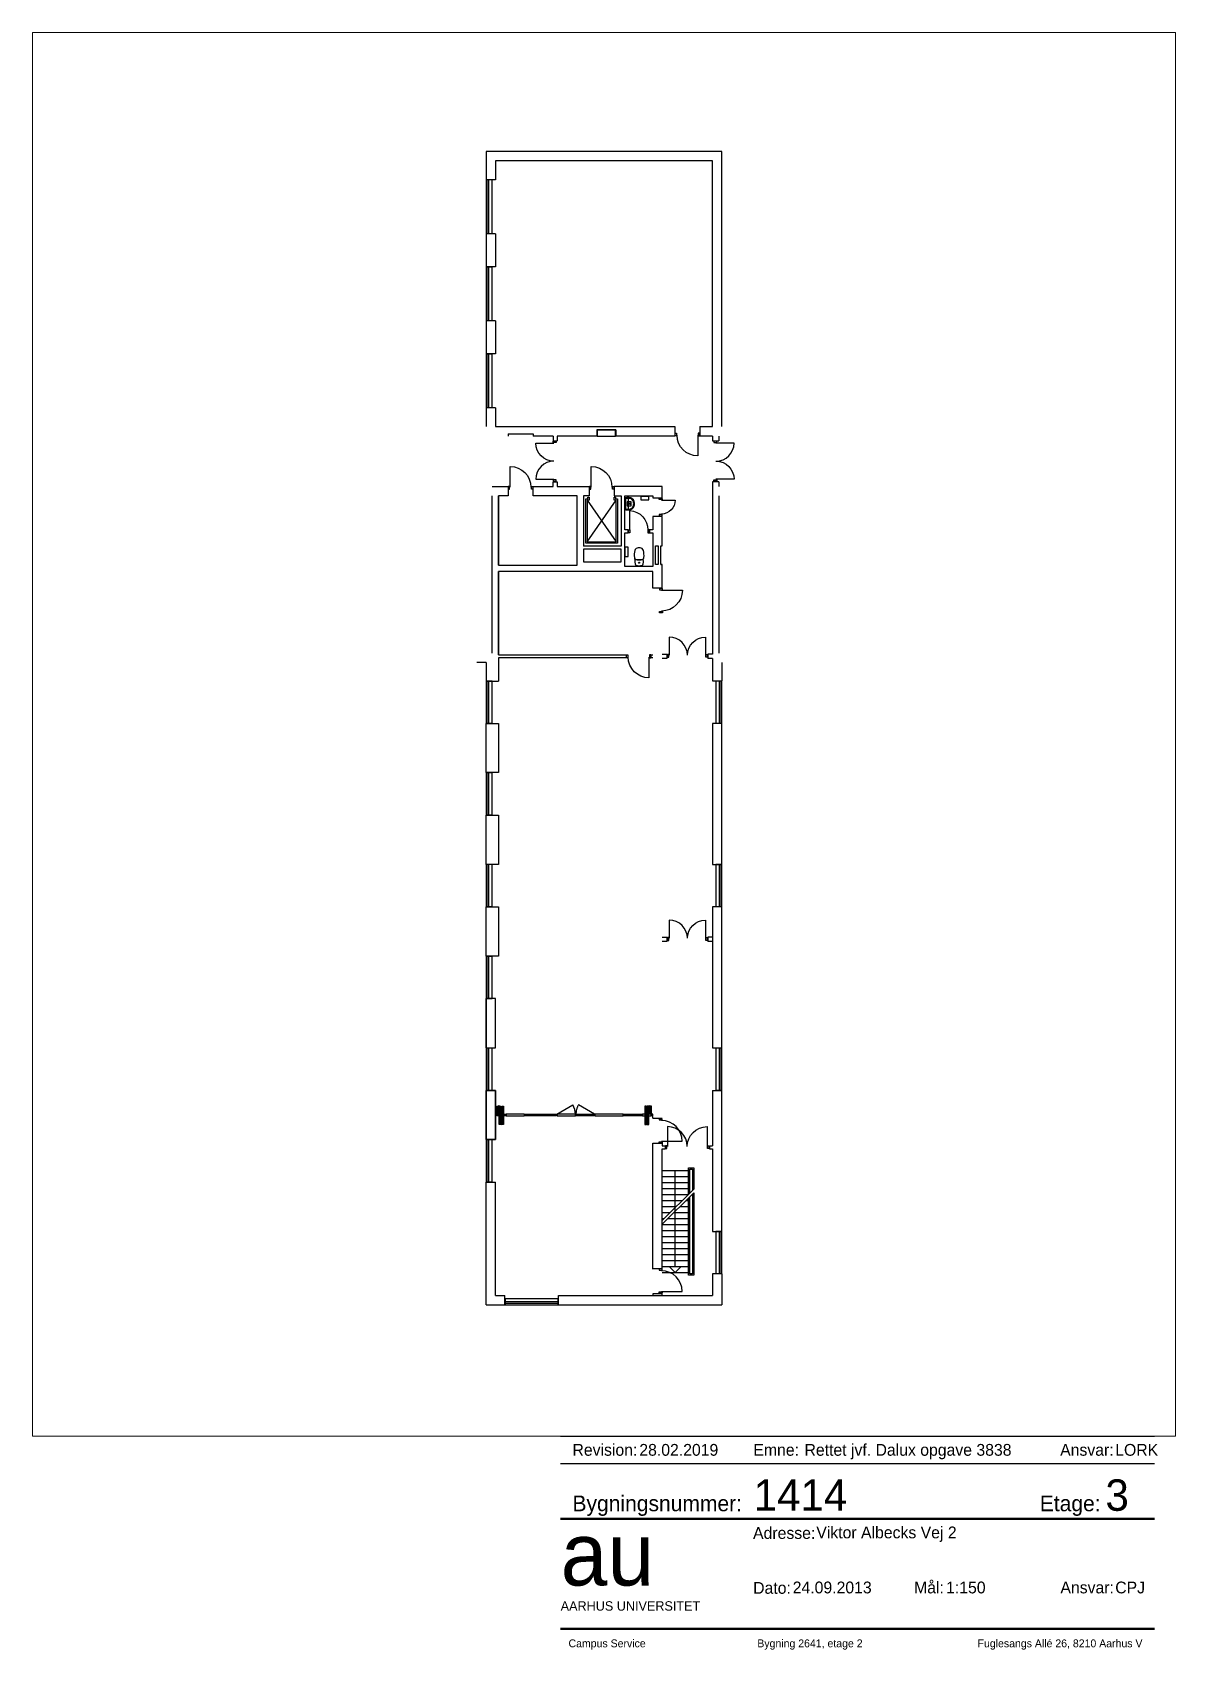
# Paper-space layout 'A3_pdf_stående' of a CAD drawing. Header units: millimetres. Extents: x 0 to 291, y 2 to 414.
# The model-space entities are those that its viewports show. They can reach past a viewport. Long polylines and large blocks are cut down to what shows.
import ezdxf

# ---------------------------------------------------------------- set-up
doc = ezdxf.new("R2010")
doc.units = ezdxf.units.MM
doc.header["$LTSCALE"] = 100
doc.linetypes.add('HIDDEN', pattern=[5, 4, -1])
doc.linetypes.add('HIDDEN2', pattern=[4.762499999999999, 3.175, -1.5875])
for name, color, linetype in [('A21----', 3, 'Continuous'), ('A22--U-', 1, 'Continuous'), ('A24----', 1, 'Continuous'), ('A312---', 2, 'Continuous'), ('A314-S-', 8, 'Continuous'), ('A321---', 1, 'Continuous'), ('A33----', 113, 'Continuous'), ('A59----', 2, 'Continuous'), ('A66----', 161, 'Continuous'), ('A79-F--', 8, 'Continuous'), ('A89--Y-', 12, 'Continuous'), ('SWG 009', 5, 'Continuous'), ('SWG 012', 8, 'Continuous')]:
    doc.layers.add(name, color=color, linetype=linetype)
doc.layers.add('tegningsopsætning', color=7, linetype='Continuous', lineweight=50)
doc.styles.add('ISO', font='ISO')
doc.styles.add('tegningshoved str 3', font='', dxfattribs={"height": 3})
doc.styles.add('tegningshoved str 8', font='', dxfattribs={"height": 8})
doc.styles.get('tegningshoved str 3').set_extended_font_data('AU Passata')
doc.styles.get('tegningshoved str 8').set_extended_font_data('AU Passata')

# ---------------------------------------------------------------- blocks, each defined once
blk = doc.blocks.new('Tegningshoved')
at = {"layer": 'tegningsopsætning'}
for points in [[(0, 28), (151, 28)], [(0, 0), (151, 0)]]:
    blk.add_lwpolyline(points, dxfattribs=at)
at = {"layer": 'tegningsopsætning', "attachment_point": 1}
for s, width, insert, char_height in [('{\\fAU Passata|b0|i0|c0|p34;Bygningsnummer:}', 14.03900471071165, (3, 33.88922170289322), 4), ('{\\fAU Passata|b0|i0|c0|p34;Etage:}', 14.03900471071165, (121.8182971582273, 33.88922170289311), 4), ('{\\fAU Passata|b0|i0|c0|p34;Adresse:}', 14.03900471071165, (48.9167596613179, 25.85582350416337), 3), ('{\\fAU Passata|b0|i0|c0|p34;Mål:}', 14.03900471071165, (89.85481237620115, 12), 3), ('{\\fAU Passata|b0|i0|c0|p34;Dato:}', 14.03900471071165, (48.94084673194663, 11.89754353429782), 3), ('{\\fAU Passata|b0|i0|c0|p34;Ansvar:}', 14.03900471071165, (127.0638970821128, 12), 3), ('{\\fAU Passata|b0|i0|c0|p34;AARHUS UNIVERSITET}', 76.89423923080062, (0, 7), 2.4)]:
    blk.add_mtext_dynamic_manual_height_columns(s, width=width, gutter_width=1250, heights=[0], dxfattribs=dict(at, insert=insert, char_height=char_height))
at = {"layer": 'tegningsopsætning', "attachment_point": 1, "style": 'ISO'}
for s, width, heights, insert, char_height in [('{\\fAU Peto|b0|i0|c0|p82;au}', 20.89139459451155, [10], (0, 27), 16), ('{\\fAU Passata Light|b0|i0|c0|p34;Campus Service^I^I^I^IBygning 2641, etage 2^I^I^I^IFuglesangs Allé 26, 8210 Aarhus V}', 148.2946488138783, [0], (2, -2.709877574502343), 2)]:
    blk.add_mtext_dynamic_manual_height_columns(s, width=width, gutter_width=1250, heights=heights, dxfattribs=dict(at, insert=insert, char_height=char_height))
blk = doc.blocks.new('aml. tegningshoved blok')
blk.add_blockref('Tegningshoved', (-156.3599998323257, 7.799705470275654))
at = {"layer": 'tegningsopsætning'}
for tag, p, height, style in [('XXXX', (-107.2836100209864, 37.79970547027565), 8, 'tegningshoved str 8'), ('X', (-17.84408773087836, 37.79970547027565), 8, 'tegningshoved str 8'), ('XXX', (-91.35999983232574, 30.79970547027565), 3, 'tegningshoved str 3'), ('XX.XX.2012', (-97.35999983232574, 16.79970547027565), 3, 'tegningshoved str 3'), ('1:XXX', (-58.35999983232574, 16.79970547027565), 3, 'tegningshoved str 3'), ('XXX', (-15.35999983232574, 16.79970547027565), 3, 'tegningshoved str 3')]:
    blk.add_attdef(tag, p, '', height=height, dxfattribs=dict(at, style=style))
blk = doc.blocks.new('Rev. blok')
for points in [[(-151, 11.00000005924682), (0, 11.00000005924682)], [(-151, 4.000000059246815), (0, 4.000000059246815)]]:
    blk.add_lwpolyline(points)
at = {"char_height": 3, "attachment_point": 1, "style": 'tegningshoved str 3'}
for s, insert in [('Revision:', (-148, 9.000000059246815)), ('Emne:', (-102, 9.000000059246815)), ('Ansvar:', (-24, 9.000000059246815))]:
    blk.add_mtext_dynamic_manual_height_columns(s, width=7, gutter_width=15, heights=[0], dxfattribs=dict(at, insert=insert))
at = {"style": 'tegningshoved str 3'}
for tag, p in [('XX.XX.2012', (-131, 6.000000059246815)), ('XXX', (-89, 6.000000059246815)), ('XXX', (-10, 6.000000059246815))]:
    blk.add_attdef(tag, p, '', height=3, dxfattribs=at)
blk = doc.blocks.new('D96H')
for points in [[(-945, 110), (-895, 110), (-895, 0), (-945, 0)], [(-15, 0), (-15, 110), (-65, 110), (-65, 0)]]:
    blk.add_lwpolyline(points, close=True)
blk.add_lwpolyline([(-85, 30), (-85, -760, -0.4142135623730951), (-875, 30)], format="xyb")
blk = doc.blocks.new('V162')
for p, q in [((1610, 110), (9.999999999998181, 110)), ((1610, 50), (9.999999999998181, 50))]:
    blk.add_line(p, q)
blk.add_lwpolyline([(1610.000000000007, 7.276e-12), (1610, 230), (9.999999999998181, 230), (9.999999999998181, -7.276e-12)], close=True)
blk = doc.blocks.new('V206')
for p, q in [((2050.000000000007, 109.9999999999854), (10, 110)), ((2050.000000000007, 49.99999999998545), (10, 50))]:
    blk.add_line(p, q)
blk.add_lwpolyline([(2050.000000000015, -1.09139e-11), (2050.000000000007, 229.9999999999818), (10, 229.9999999999964), (10, -1.09139e-11)], close=True)
blk = doc.blocks.new('D96V')
for points in [[(15, 109.9999999999964), (65, 109.9999999999964), (65, -3.638e-12), (15, -3.638e-12)], [(945, -3.638e-12), (945, 109.9999999999964), (895, 109.9999999999964), (895, -3.638e-12)]]:
    blk.add_lwpolyline(points, close=True)
blk.add_lwpolyline([(85.00000000000364, 29.99999999999636), (85.00000000000364, -760.0000000000036, 0.4142135623730951), (875.0000000000036, 29.99999999999636)], format="xyb")
blk = doc.blocks.new('DD169')
for points in [[(20, 110), (70, 110), (70, 0), (20, 0)], [(1670, 0), (1670, 110), (1620, 110), (1620, 0)]]:
    blk.add_lwpolyline(points, close=True)
for points in [[(844.9999999999982, 30, -0.4142135623730951), (89.99999999999454, -725.0000000000036), (89.99999999999454, 30)], [(844.9999999999964, 30, 0.4142135623730951), (1600, -725.0000000000036), (1600, 30)]]:
    blk.add_lwpolyline(points, format="xyb")
blk = doc.blocks.new('DD156')
for points in [[(20, 110), (70, 110), (70, 0), (20, 0)], [(1540, 0), (1540, 110), (1490, 110), (1490, 0)]]:
    blk.add_lwpolyline(points, close=True)
for points in [[(779.9999999999964, 30, -0.4142135623730951), (89.99999999999363, -660.0000000000036), (89.99999999999363, 30)], [(779.9999999999973, 30, 0.4142135623730951), (1470, -660.0000000000036), (1470, 30)]]:
    blk.add_lwpolyline(points, format="xyb")
blk = doc.blocks.new('PIL')
for p, q in [((0, 0), (-212.1320343559637, -212.1320343559637)), ((0, 7.276e-12), (212.1320343559637, -212.1320343559564)), ((-212.1320343559637, -212.1320343559637), (212.1320343559746, -212.1320343559637))]:
    blk.add_line(p, q)
blk = doc.blocks.new('D71H')
for points in [[(-640, 110.0424046834014), (-690, 110.0424046834014), (-690, 0.0424046834014007), (-640, 0.0424046834014007)], [(-20.00000000000728, 0.0424046834014007), (-70.00000000000728, 0.0424046834014007), (-70.00000000000728, 110.0424046834014), (-20.00000000000728, 110.0424046834014)]]:
    blk.add_lwpolyline(points, close=True)
blk.add_lwpolyline([(-90, 28.39798818088457), (-90, -491.6020118191154, -0.410250066279564), (-620, 28.39798818088457)], format="xyb")
blk = doc.blocks.new('dis0001t')
for p, q in [((-154.9969062691835, -245.6905522080001), (-163.8874382647882, -298.083848032443)), ((154.9969062691835, -245.6905522080001), (163.8874382647878, -298.0838480324404))]:
    blk.add_line(p, q)
for points in [[(95.49430605555608, -265.1606697300326), (-95.49430605555517, -265.1606697300326, 0.380436264675569), (-182.3993221829614, -342.4740033520943, 0.0956675532251157), (-162.6354577771153, -608.8093315114602, 0.3299202473507091), (-39.00980704262929, -711.4188109589309, 0.0277158264302056), (39.00980704262929, -711.4188109589309, 0.3299202473507089), (162.6354577771172, -608.8093315114602, 0.0956675532251157), (182.3993221829633, -342.4740033520943, 0.3804362646755689)], [(113.5745928950118, -40.53727326866374, 0.0927784375014613), (-113.5745928950118, -40.53727326866374, 0.3016702603911979), (-142.3182038584555, -68.46509399545539, 0.0345254583927298), (-168.8058017380454, -187.4385642621714, 0.1318576942275965), (-167.8796312735394, -211.8675605520998), (-158.4579928177855, -239.1174577712227, 0.3826561050683845), (-143.3790469618198, -250, -0.0529429658073892), (143.3790469618198, -250, 0.3826561050683845), (158.4579928177864, -239.1174577712227), (167.8796312735394, -211.8675605520998, 0.1318576942275964), (168.8058017380454, -187.4385642621714, 0.0345254583927298), (142.3182038584555, -68.46509399545539, 0.3016702603911979)]]:
    blk.add_lwpolyline(points, format="xyb", close=True)
blk.add_circle((-1.137e-13, -144.9995090025603), 20)
blk = doc.blocks.new('Jumbo-T')
at = {"layer": 'A59----'}
blk.add_lwpolyline([(0, -180), (120, -180), (120, 180), (0, 180)], close=True, dxfattribs=at)
blk = doc.blocks.new('DIS0842T')
for points in [[(-224.6250000000007, 4.547e-13, 0.0288938948495601), (-234.9912992152836, -154.2594103105912, 0.3536218093811934), (-78.75000000000136, -351.2811374099092, 0.1107157154297159), (78.74999999999886, -351.2811374099092, 0.3536218093811934), (234.9912992152812, -154.2594103105912, 0.0288938948495601), (224.6249999999983, 4.547e-13)], [(-178.5835723000246, -22.48500000000104, 0.3858000870232532), (-198.4876590473675, -40.528643500214, 0.0221652936543242), (-204.7060796490666, -156.3220882999508, 0.3536218093811938), (-72.12481999856664, -323.5082861140927, 0.1107157154297158), (72.12481999856504, -323.5082861140922, 0.3536218093811927), (204.7060796490649, -156.3220882999508, 0.0221652936543242), (198.4876590473658, -40.528643500214, 0.3858000870232532), (178.5835723000231, -22.48500000000104)]]:
    blk.add_lwpolyline(points, format="xyb", close=True)
blk.add_lwpolyline([(204.524394922701, -143.5395802519465, 0.3962782263965192), (185.377823842804, -123.940007971878, 0.0212539336701756), (-185.3778238428058, -123.9400079718775, 0.3962782263965238), (-204.5243949227024, -143.5395802519465)], format="xyb")
blk.add_circle((-6.821e-13, -180.0000000000005), 24.43194977863941)

msp = doc.modelspace()

# ---------------------------------------------------------------- linework, layer by layer
at = {"layer": 'A21----'}
for p, q in [((-139122137.2756885, 257906386.1782944), (-139122137.2756885, 257905306.1782944)), ((-139113137.2756885, 257906386.1782944), (-139122137.2756885, 257906386.1782944)), ((-139113137.2756885, 257895886.1782944), (-139113137.2756885, 257906386.1782944)), ((-139113497.2756885, 257906026.1782944), (-139121777.2756885, 257906026.1782944)), ((-139121777.2756885, 257906026.1782944), (-139121777.2756885, 257905306.1782944)), ((-139113497.2756885, 257895886.1782944), (-139113497.2756885, 257906026.1782944)), ((-139121777.2756885, 257905306.1782944), (-139122137.2756885, 257905306.1782944)), ((-139121777.2756885, 257903246.1782944), (-139122137.2756885, 257903246.1782944)), ((-139122137.2756885, 257903246.1782944), (-139122137.2756885, 257901986.1782944)), ((-139121777.2756885, 257903246.1782944), (-139121777.2756885, 257901986.1782944)), ((-139121777.2756885, 257901986.1782944), (-139122137.2756885, 257901986.1782944)), ((-139121777.2756885, 257899926.1782944), (-139122137.2756885, 257899926.1782944)), ((-139122137.2756885, 257899926.1782944), (-139122137.2756885, 257898666.1782944)), ((-139121777.2756885, 257899926.1782944), (-139121777.2756885, 257898666.1782944)), ((-139121777.2756885, 257898666.1782944), (-139122137.2756885, 257898666.1782944)), ((-139121777.2756885, 257896606.1782944), (-139122137.2756885, 257896606.1782944)), ((-139122137.2756885, 257896606.1782944), (-139122137.2756885, 257895886.1782944)), ((-139121777.2756885, 257896606.1782944), (-139121777.2756885, 257895886.1782944)), ((-139113497.2756885, 257895526.1782944), (-139113497.2756885, 257895346.1782944)), ((-139113497.2756885, 257895346.1782944), (-139113257.2756885, 257895346.1782944)), ((-139113257.2756885, 257895526.1782944), (-139113257.2756885, 257895346.1782944)), ((-139121897.2756885, 257887246.1782944), (-139121897.2756885, 257893246.1782944)), ((-139121657.2756885, 257893246.1782944), (-139121657.2756885, 257890606.1782944)), ((-139121657.2756885, 257890606.1782944), (-139121657.2756885, 257893246.1782944)), ((-139113497.2756885, 257893786.1782944), (-139113497.2756885, 257887206.1782944)), ((-139113257.2756885, 257893786.1782944), (-139113497.2756885, 257893786.1782944)), ((-139113257.2756885, 257893786.1782944), (-139113257.2756885, 257893606.1782944)), ((-139113257.2756885, 257893246.1782944), (-139113257.2756885, 257887246.1782944)), ((-139121657.2756885, 257890366.1782944), (-139121657.2756885, 257887186.1782944)), ((-139121657.2756885, 257887186.1782944), (-139121657.2756885, 257890366.1782944)), ((-139115467.2756885, 257890626.1782944), (-139115417.2756885, 257890626.1782944)), ((-139121657.2756885, 257887066.1782944), (-139121657.2756885, 257886176.1782944)), ((-139113497.2756885, 257887046.1782944), (-139113497.2756885, 257886186.1782944)), ((-139122137.2756885, 257886886.1782944), (-139122487.2756885, 257886886.1782944)), ((-139122137.2756885, 257886886.1782944), (-139122137.2756885, 257886176.1782944)), ((-139113137.2756885, 257886886.1782944), (-139113137.2756885, 257886186.1782944)), ((-139122137.2756885, 257886176.1782944), (-139121657.2756885, 257886176.1782944)), ((-139113497.2756885, 257886186.1782944), (-139113137.2756885, 257886186.1782944)), ((-139122137.2756885, 257884566.1782944), (-139121657.2756885, 257884566.1782944)), ((-139122137.2756885, 257882686.1782944), (-139122137.2756885, 257884566.1782944)), ((-139121657.2756885, 257884566.1782944), (-139121657.2756885, 257882686.1782944)), ((-139121657.2756885, 257882686.1782944), (-139122137.2756885, 257882686.1782944)), ((-139122137.2756885, 257881066.1782944), (-139121657.2756885, 257881066.1782944)), ((-139122137.2756885, 257879186.1782944), (-139122137.2756885, 257881066.1782944)), ((-139121657.2756885, 257881066.1782944), (-139121657.2756885, 257879186.1782944)), ((-139121657.2756885, 257879186.1782944), (-139122137.2756885, 257879186.1782944)), ((-139122137.2756885, 257875686.1782944), (-139122137.2756885, 257877566.1782944)), ((-139122137.2756885, 257877566.1782944), (-139121657.2756885, 257877566.1782944)), ((-139121657.2756885, 257877566.1782944), (-139121657.2756885, 257875686.1782944)), ((-139113497.2756885, 257877566.1782944), (-139113497.2756885, 257872186.1782944)), ((-139113137.2756885, 257877566.1782944), (-139113497.2756885, 257877566.1782944)), ((-139113137.2756885, 257872186.1782944), (-139113137.2756885, 257877566.1782944)), ((-139121657.2756885, 257875686.1782944), (-139122137.2756885, 257875686.1782944)), ((-139122137.2756885, 257872186.1782944), (-139122137.2756885, 257874066.1782944)), ((-139113497.2756885, 257872186.1782944), (-139113497.2756885, 257872186.1782944)), ((-139113497.2756885, 257872186.1782944), (-139113137.2756885, 257872186.1782944)), ((-139122137.2756885, 257868686.1782944), (-139122137.2756885, 257870566.1782944)), ((-139122137.2756885, 257870566.1782944), (-139121777.2756885, 257870566.1782944)), ((-139122137.2756885, 257870566.1782944), (-139121777.2756885, 257870566.1782944)), ((-139121777.2756885, 257870566.1782944), (-139121777.2756885, 257868686.1782944)), ((-139113497.2756885, 257870566.1782944), (-139113137.2756885, 257870566.1782944)), ((-139113497.2756885, 257870566.1782944), (-139113497.2756885, 257868456.1782944)), ((-139113137.2756885, 257865186.1782944), (-139113137.2756885, 257870566.1782944)), ((-139121777.2756885, 257869566.1782944), (-139121777.2756885, 257868686.1782944)), ((-139121777.2756885, 257868686.1782944), (-139122137.2756885, 257868686.1782944)), ((-139113497.2756885, 257868336.1782944), (-139113497.2756885, 257865186.1782944)), ((-139122137.2756885, 257862386.1782944), (-139122137.2756885, 257867066.1782944)), ((-139122137.2756885, 257867066.1782944), (-139121777.2756885, 257867066.1782944)), ((-139121777.2756885, 257862746.1782944), (-139121777.2756885, 257867066.1782944)), ((-139113497.2756885, 257865186.1782944), (-139113497.2756885, 257865186.1782944)), ((-139113497.2756885, 257865186.1782944), (-139113137.2756885, 257865186.1782944)), ((-139115777.2756885, 257863766.1782944), (-139115417.2756885, 257863766.1782944)), ((-139113137.2756885, 257863566.1782944), (-139113497.2756885, 257863566.1782944)), ((-139113497.2756885, 257863566.1782944), (-139113497.2756885, 257862746.1782944)), ((-139113137.2756885, 257863566.1782944), (-139113137.2756885, 257862386.1782944)), ((-139122137.2756885, 257862386.1782944), (-139121417.2756885, 257862386.1782944)), ((-139121777.2756885, 257862746.1782944), (-139121417.2756885, 257862746.1782944)), ((-139121417.2756885, 257862386.1782944), (-139121417.2756885, 257862746.1782944)), ((-139119377.2756885, 257862746.1782944), (-139113497.2756885, 257862746.1782944)), ((-139119377.2756885, 257862386.1782944), (-139119377.2756885, 257862746.1782944)), ((-139119377.2756885, 257862386.1782944), (-139113137.2756885, 257862386.1782944))]:
    msp.add_line(p, q, dxfattribs=at)
for points in [[(-139113497.2756885, 257879186.1782944), (-139113137.2756885, 257879186.1782944), (-139113137.2756885, 257884566.1782944), (-139113497.2756885, 257884566.1782944), (-139113497.2756885, 257879186.1782944)], [(-139122137.2756885, 257872186.1782944), (-139121777.2756885, 257872186.1782944), (-139121777.2756885, 257874066.1782944), (-139122137.2756885, 257874066.1782944)]]:
    msp.add_lwpolyline(points, close=True, dxfattribs=at)
msp.add_lwpolyline([(-139121777.2756885, 257868686.1782944), (-139121777.2756885, 257870566.1782944), (-139122137.2756885, 257870566.1782944), (-139122137.2756885, 257868686.1782944), (-139121777.2756885, 257868686.1782944), (-139121777.2756885, 257868686.1782944)], dxfattribs=at)
at = {"layer": 'A22--U-'}
for p, q in [((-139121777.2756885, 257895886.1782944), (-139114937.2756885, 257895886.1782944)), ((-139117187.2756885, 257895766.1782944), (-139117907.2756885, 257895766.1782944)), ((-139117907.2756885, 257895766.1782944), (-139117907.2756885, 257895526.1782944)), ((-139117187.2756885, 257895766.1782944), (-139117187.2756885, 257895526.1782944)), ((-139114937.2756885, 257895886.1782944), (-139114937.2756885, 257895530.5448266)), ((-139113977.2756885, 257895886.1782944), (-139113977.2756885, 257895530.5448266)), ((-139113977.2756885, 257895886.1782944), (-139113497.2756885, 257895886.1782944)), ((-139121297.2756885, 257895610.8196248), (-139120337.2756885, 257895610.8196248)), ((-139121297.2756885, 257895610.8196248), (-139121297.2756885, 257895526.1782944)), ((-139120337.2756885, 257895610.8196248), (-139120337.2756885, 257895526.1782944)), ((-139119577.2701138, 257895526.1782944), (-139120337.2756885, 257895526.1782944)), ((-139119577.2701138, 257895526.1782944), (-139119577.2701138, 257895346.1782944)), ((-139119577.2701138, 257895346.1782944), (-139119417.2701138, 257895346.1782944)), ((-139117907.2756885, 257895526.1782944), (-139119417.2701138, 257895526.1782944)), ((-139119417.2701138, 257895526.1782944), (-139119417.2701138, 257895346.1782944)), ((-139114937.2756885, 257895526.1782944), (-139117187.2756885, 257895526.1782944)), ((-139113497.2756885, 257895526.1782944), (-139113977.2756885, 257895526.1782944)), ((-139121897.2756885, 257893606.1782944), (-139121297.2756885, 257893606.1782944)), ((-139121297.2756885, 257893246.1782944), (-139121657.2756885, 257893246.1782944)), ((-139121297.2756885, 257893606.1782944), (-139121297.2756885, 257893246.1782944)), ((-139120337.2756885, 257893246.1782944), (-139120337.2756885, 257893606.1782944)), ((-139120337.2756885, 257893606.1782944), (-139119577.2701138, 257893606.1782944)), ((-139118657.2756885, 257893246.1782944), (-139120337.2756885, 257893246.1782944)), ((-139119577.2701138, 257893606.1782944), (-139119577.2701138, 257893786.1782944)), ((-139119577.2701138, 257893786.1782944), (-139119417.2701138, 257893786.1782944)), ((-139119417.2701138, 257893786.1782944), (-139119417.2701138, 257893606.1782944)), ((-139119417.2701138, 257893606.1782944), (-139118207.2756885, 257893606.1782944)), ((-139118657.2756885, 257890606.1782944), (-139118657.2756885, 257893246.1782944)), ((-139118207.2756885, 257893246.1782944), (-139118417.2756885, 257893246.1782944)), ((-139118417.2756885, 257893246.1782944), (-139118417.2756885, 257891326.1782944)), ((-139118207.2756885, 257893606.1782944), (-139118207.2756885, 257893246.1782944)), ((-139121657.2756885, 257890606.1782944), (-139118657.2756885, 257890606.1782944)), ((-139115777.2756885, 257890366.1782944), (-139121657.2756885, 257890366.1782944)), ((-139115777.2756885, 257889725.9828028), (-139115777.2756885, 257890366.1782944)), ((-139115417.2756885, 257889725.9828028), (-139115777.2756885, 257889725.9828028)), ((-139121657.2756885, 257887186.1782944), (-139116797.2756885, 257887186.1782944)), ((-139116797.2756885, 257887066.1782944), (-139121657.2756885, 257887066.1782944)), ((-139116797.2756885, 257887186.1782944), (-139116797.2756885, 257887066.1782944)), ((-139113497.2756885, 257887206.1782944), (-139113677.2756885, 257887206.1782944)), ((-139113677.2756885, 257887206.1782944), (-139113677.2756885, 257887046.1782944)), ((-139113497.2756885, 257887046.1782944), (-139113677.2756885, 257887046.1782944)), ((-139113497.2756885, 257876406.1782944), (-139113677.2756885, 257876406.1782944)), ((-139113677.2756885, 257876406.1782944), (-139113677.2756885, 257876246.1782944)), ((-139113497.2756885, 257876246.1782944), (-139113677.2756885, 257876246.1782944)), ((-139115777.2756885, 257869506.1782944), (-139115777.2756885, 257869566.1782944)), ((-139115777.2756885, 257869506.1782944), (-139115417.2756885, 257869506.1782944)), ((-139115777.2756885, 257863748.4037397), (-139115777.2756885, 257868546.1782944)), ((-139115777.2756885, 257868546.1782944), (-139115417.2756885, 257868546.1782944)), ((-139115417.2756885, 257868546.1782944), (-139115417.2756885, 257868456.1782944)), ((-139115417.2756885, 257868456.1782944), (-139115302.2756885, 257868456.1782944)), ((-139115417.2756885, 257868336.1782944), (-139115302.2756885, 257868336.1782944)), ((-139115417.2756885, 257863766.1782944), (-139115417.2756885, 257868336.1782944)), ((-139115302.2756885, 257868456.1782944), (-139115302.2756885, 257868336.1782944)), ((-139113617.2756885, 257868456.1782944), (-139113617.2756885, 257868336.1782944)), ((-139113617.2756885, 257868456.1782944), (-139113497.2756885, 257868456.1782944)), ((-139113617.2756885, 257868336.1782944), (-139113497.2756885, 257868336.1782944))]:
    msp.add_line(p, q, dxfattribs=at)
for points in [[(-139115417.2756885, 257889725.9828028), (-139115417.2756885, 257890626.1782944), (-139115467.2756885, 257890626.1782944), (-139115467.2756885, 257891336.1782944), (-139115417.2756885, 257891336.1782944), (-139115417.2756885, 257892461.1782944), (-139115777.2756885, 257892461.1782944), (-139115777.2756885, 257891946.1782944), (-139115902.2756885, 257891946.1782944), (-139115902.2756885, 257891841.1782944), (-139115777.2756885, 257891841.1782944), (-139115777.2756885, 257891361.1782944), (-139115777.2756885, 257890651.1782944), (-139115777.2756885, 257890551.1782944), (-139116837.2756885, 257890551.1782944), (-139116837.2756885, 257891841.1782944), (-139116712.2756885, 257891841.1782944), (-139116712.2756885, 257891946.1782944), (-139116837.2756885, 257891946.1782944), (-139116837.2756885, 257893246.1782944), (-139115777.2756885, 257893246.1782944), (-139115777.2756885, 257893171.1782944), (-139115417.2756885, 257893171.1782944), (-139115417.2756885, 257893606.1782944), (-139117247.2756885, 257893606.1782944), (-139117247.2756885, 257893246.1782944), (-139116977.2756885, 257893246.1782944), (-139116977.2756885, 257891326.1782944), (-139118417.2756885, 257891326.1782944)], [(-139115777.2756885, 257887066.1782944), (-139115837.2756885, 257887066.1782944), (-139115837.2756885, 257887186.1782944), (-139115777.2756885, 257887186.1782944)], [(-139115417.2756885, 257887206.1782944), (-139115237.2756885, 257887206.1782944), (-139115237.2756885, 257887046.1782944), (-139115417.2756885, 257887046.1782944)], [(-139115417.2756885, 257876406.1782944), (-139115237.2756885, 257876406.1782944), (-139115237.2756885, 257876246.1782944), (-139115417.2756885, 257876246.1782944)]]:
    msp.add_lwpolyline(points, dxfattribs=at)
for points in [[(-139118417.2756885, 257890726.1782944), (-139116977.2756885, 257890726.1782944), (-139116977.2756885, 257891206.1782944), (-139118417.2756885, 257891206.1782944)], [(-139115575.2756885, 257891336.1782944), (-139115575.2756885, 257890626.1782944), (-139115669.2756885, 257890626.1782944), (-139115669.2756885, 257891336.1782944)], [(-139115777.2756885, 257862746.1782944), (-139115417.2756885, 257862746.1782944), (-139115417.2756885, 257862806.1782944), (-139115777.2756885, 257862806.1782944)]]:
    msp.add_lwpolyline(points, close=True, dxfattribs=at)
at = {"layer": 'A24----'}
for p, q in [((-139115417.2756885, 257867506.1782944), (-139114427.2756885, 257867506.1782944)), ((-139114922.2756885, 257863828.3103288), (-139114922.2756885, 257867506.1782944)), ((-139115417.2756885, 257867277.354765), (-139114427.2756885, 257867277.354765)), ((-139115417.2756885, 257867048.5312356), (-139114427.2756885, 257867048.5312356)), ((-139115417.2756885, 257866819.7077062), (-139114427.2756885, 257866819.7077062)), ((-139115417.2756885, 257866590.8841768), (-139114427.2756885, 257866590.8841768)), ((-139115417.2756885, 257866362.0606474), (-139114656.0992179, 257866362.0606474)), ((-139115417.2756885, 257866133.2371179), (-139114884.9227473, 257866133.2371179)), ((-139115417.2756885, 257865904.4135885), (-139115113.7462767, 257865904.4135885)), ((-139115417.2756885, 257865675.5900591), (-139115342.5698061, 257865675.5900591))]:
    msp.add_line(p, q, dxfattribs=at)
at = {"layer": 'A24----', "linetype": 'HIDDEN'}
for p, q in [((-139114217.2756885, 257866800.8841768), (-139115417.2756885, 257865600.8841768)), ((-139114217.2756885, 257866659.4628205), (-139115417.2756885, 257865459.4628205)), ((-139114743.5013911, 257866133.2371179), (-139114427.2756885, 257866133.2371179)), ((-139114514.6778616, 257866362.0606474), (-139114427.2756885, 257866362.0606474)), ((-139115417.2756885, 257865446.7665297), (-139114427.2756885, 257865446.7665297)), ((-139115201.1484499, 257865675.5900591), (-139114427.2756885, 257865675.5900591)), ((-139114972.3249205, 257865904.4135885), (-139114427.2756885, 257865904.4135885)), ((-139115417.2756885, 257865217.9430003), (-139114427.2756885, 257865217.9430003)), ((-139115417.2756885, 257864989.1194709), (-139114427.2756885, 257864989.1194709)), ((-139115417.2756885, 257864760.2959415), (-139114427.2756885, 257864760.2959415)), ((-139115417.2756885, 257864531.4724121), (-139114427.2756885, 257864531.4724121)), ((-139115417.2756885, 257864302.6488827), (-139114427.2756885, 257864302.6488827)), ((-139115417.2756885, 257864073.8253532), (-139114427.2756885, 257864073.8253532)), ((-139115417.2756885, 257863845.0018238), (-139114427.2756885, 257863845.0018238)), ((-139115417.2756885, 257863616.1782944), (-139114427.2756885, 257863616.1782944))]:
    msp.add_line(p, q, dxfattribs=at)
at = {"layer": 'A24----'}
for points in [[(-139114417.2756885, 257866600.8841768), (-139114417.2756885, 257867606.1782944), (-139114217.2756885, 257867606.1782944), (-139114217.2756885, 257866800.8841768)], [(-139114367.2756885, 257866650.8841768), (-139114367.2756885, 257867556.1782944), (-139114267.2756885, 257867556.1782944), (-139114267.2756885, 257866750.8841768)]]:
    msp.add_lwpolyline(points, dxfattribs=at)
at = {"layer": 'A24----', "linetype": 'HIDDEN'}
for points in [[(-139114217.2756885, 257866659.4628205), (-139114217.2756885, 257863516.1782944), (-139114417.2756885, 257863516.1782944), (-139114417.2756885, 257866459.4628205)], [(-139114267.2756885, 257866609.4628205), (-139114267.2756885, 257863566.1782944), (-139114367.2756885, 257863566.1782944), (-139114367.2756885, 257866509.4628205)]]:
    msp.add_lwpolyline(points, dxfattribs=at)
at = {"layer": 'A312---'}
msp.add_lwpolyline([(-139116650.2756885, 257891946.1782944), (-139116650.2756885, 257892682.1782944, -0.3994022672431703), (-139115964.2756885, 257891946.1782944)], format="xyb", dxfattribs=at)
for points in [[(-139116650.2756885, 257891841.2206991), (-139116700.2756885, 257891841.2206991), (-139116700.2756885, 257891946.1782944), (-139116650.2756885, 257891946.1782944)], [(-139115964.2756885, 257891841.2206991), (-139115914.2756885, 257891841.2206991), (-139115914.2756885, 257891946.1782944), (-139115964.2756885, 257891946.1782944)]]:
    msp.add_lwpolyline(points, close=True, dxfattribs=at)
at = {"layer": 'A314-S-'}
for p, q in [((-139119387.2756885, 257862496.1782944), (-139121407.2756885, 257862496.1782944)), ((-139119387.2756885, 257862436.1782944), (-139121407.2756885, 257862436.1782944))]:
    msp.add_line(p, q, dxfattribs=at)
msp.add_lwpolyline([(-139119387.2756885, 257862386.1782944), (-139119387.2756885, 257862616.1782944), (-139121407.2756885, 257862616.1782944), (-139121407.2756885, 257862386.1782944)], close=True, dxfattribs=at)
at = {"layer": 'A321---', "color": 8}
msp.add_line((-139119437.2916935, 257869658.4023295), (-139118825.4479344, 257870011.9109832), dxfattribs=at)
at = {"layer": 'A321---', "color": 8, "linetype": 'HIDDEN2'}
msp.add_line((-139117997.2917669, 257869658.8620586), (-139118609.2947518, 257870011.9416802), dxfattribs=at)
at = {"layer": 'A321---', "color": 8}
msp.add_arc((-139119412.9191284, 257869658.4101106), 685.6276473022955, 359.9730549024966, 31.03671490077428, dxfattribs=at)
at = {"layer": 'A321---', "color": 8, "linetype": 'HIDDEN2'}
msp.add_arc((-139118021.6643321, 257869658.8542775), 685.5510368476434, 148.9997550662656, 180.0635344333836, dxfattribs=at)
at = {"layer": 'A59----'}
msp.add_lwpolyline([(-139116748.6625714, 257892871.1782944), (-139116598.6625714, 257892871.1782944), (-139116598.6625714, 257893021.1782944), (-139116748.6625714, 257893021.1782944)], close=True, dxfattribs=at)
at = {"layer": 'A66----'}
for p, q in [((-139118277.2756885, 257893076.1782944), (-139117177.2756885, 257891496.1782944)), ((-139118277.2756885, 257891496.1782944), (-139117177.2756885, 257893076.1782944))]:
    msp.add_line(p, q, dxfattribs=at)
msp.add_lwpolyline([(-139117127.2756885, 257893126.1782944), (-139117127.2756885, 257891446.1782944), (-139118327.2756885, 257891446.1782944), (-139118327.2756885, 257893126.1782944), (-139118257.2756885, 257893126.1782944), (-139118257.2756885, 257893196.1782944), (-139118207.2756885, 257893196.1782944), (-139118207.2756885, 257893076.1782944), (-139118277.2756885, 257893076.1782944), (-139118277.2756885, 257891496.1782944), (-139117177.2756885, 257891496.1782944), (-139117177.2756885, 257893076.1782944), (-139117247.2756885, 257893076.1782944), (-139117247.2756885, 257893196.1782944), (-139117197.2756885, 257893196.1782944), (-139117197.2756885, 257893126.1782944)], close=True, dxfattribs=at)
at = {"layer": 'A79-F--'}
for p, q in [((-139116206.7899148, 257893221.1782942), (-139116206.7899148, 257893246.1782942)), ((-139116177.1461681, 257893221.1782942), (-139116177.1461681, 257893246.1782942)), ((-139115974.0759516, 257893221.1782942), (-139115974.0759516, 257893246.1782942)), ((-139115945.3884928, 257893221.1782942), (-139115945.3884928, 257893246.1782942))]:
    msp.add_line(p, q, dxfattribs=at)
msp.add_lwpolyline([(-139115927.2756884, 257893096.1782944), (-139115927.2756885, 257893221.1782944), (-139116227.2756885, 257893221.1782944), (-139116227.2756884, 257893096.1782944), (-139115927.2756884, 257893096.1782944)], dxfattribs=at)
at = {"layer": 'A89--Y-'}
msp.add_lwpolyline([(-139117897.2756885, 257895526.1782944), (-139117197.2756885, 257895526.1782944), (-139117197.2756885, 257895756.1782944), (-139117897.2756885, 257895756.1782944)], close=True, dxfattribs=at)
at = {"layer": 'SWG 009'}
for points in [[(-139121661.8492782, 257869968.0832303), (-139121661.7535014, 257869668.0832456), (-139121726.7534978, 257869668.0608976), (-139121726.8492747, 257869968.0608824)], [(-139121566.8492833, 257869968.1151559), (-139121566.6258039, 257869268.1151916), (-139121631.6258004, 257869268.0928437), (-139121631.8492798, 257869968.092808)], [(-139121471.8492884, 257869968.1470816), (-139121471.625809, 257869268.1471173), (-139121536.6258055, 257869268.1247693), (-139121536.8492849, 257869968.1247336)], [(-139116082.9321111, 257869969.117275), (-139116082.7086317, 257869269.1173107), (-139116017.7086353, 257869269.1396586), (-139116017.9321147, 257869969.1396229)], [(-139115987.9321162, 257869969.1492006), (-139115987.7086368, 257869269.1492363), (-139115922.7086404, 257869269.1715842), (-139115922.9321198, 257869969.1715486)], [(-139115892.9321213, 257869969.1811262), (-139115892.8363445, 257869669.1811415), (-139115827.836348, 257869669.2034895), (-139115827.9321249, 257869969.2034742)], [(-139121777.2756885, 257869593.6782944), (-139121777.2756885, 257869658.6782944), (-139121737.2756885, 257869658.6782944), (-139121737.2756885, 257869593.6782944)], [(-139115777.2756885, 257869593.6782943), (-139115777.2756885, 257869658.6782943), (-139115817.2756885, 257869658.6782943), (-139115817.2756885, 257869593.6782943)]]:
    msp.add_lwpolyline(points, close=True, dxfattribs=at)
for centre in [(-139121646.849279, 257869968.0880192), (-139115907.9321206, 257869969.1763374), (-139121551.6258047, 257869268.1199805), (-139116002.708636, 257869269.1444474)]:
    msp.add_circle(centre, 15, dxfattribs=at)
for points in [[(-139121726.8492747, 257869968.0608824), (-139121661.8492782, 257869968.0832303), (-139121726.7534978, 257869668.0608976), (-139121661.7535014, 257869668.0832456)], [(-139121631.8492798, 257869968.092808), (-139121566.8492833, 257869968.1151559), (-139121631.6258004, 257869268.0928437), (-139121566.6258039, 257869268.1151916)], [(-139121536.8492849, 257869968.1247336), (-139121471.8492884, 257869968.1470816), (-139121536.6258055, 257869268.1247693), (-139121471.625809, 257869268.1471173)], [(-139116017.9321147, 257869969.1396229), (-139116082.9321111, 257869969.117275), (-139116017.7086353, 257869269.1396586), (-139116082.7086317, 257869269.1173107)], [(-139115922.9321198, 257869969.1715486), (-139115987.9321162, 257869969.1492006), (-139115922.7086404, 257869269.1715842), (-139115987.7086368, 257869269.1492363)], [(-139115827.9321249, 257869969.2034742), (-139115892.9321213, 257869969.1811262), (-139115827.836348, 257869669.2034895), (-139115892.8363445, 257869669.1811415)]]:
    msp.add_solid(points, dxfattribs=at)
at = {"layer": 'SWG 012', "color": 8, "linetype": 'HIDDEN2'}
for points in [[(-139121717.2756885, 257869658.6782944), (-139121387.2756885, 257869658.6782944), (-139121387.2756885, 257869593.6782944), (-139121717.2756885, 257869593.6782944)], [(-139121367.2756885, 257869593.6782944), (-139120667.2756885, 257869593.6782944), (-139120667.2756885, 257869658.6782944), (-139121367.2756885, 257869658.6782944)], [(-139116187.2756885, 257869593.6782943), (-139116887.2756885, 257869593.6782943), (-139116887.2756885, 257869658.6782943), (-139116187.2756885, 257869658.6782943)], [(-139115837.2756885, 257869658.6782943), (-139116167.2756885, 257869658.6782943), (-139116167.2756885, 257869593.6782943), (-139115837.2756885, 257869593.6782943)]]:
    msp.add_lwpolyline(points, close=True, dxfattribs=at)
for points in [[(-139120647.2756885, 257869593.6782943), (-139120647.2756885, 257869658.6782943), (-139119447.2756884, 257869658.6782943), (-139119447.2756884, 257869593.6782943), (-139120647.2756885, 257869593.6782943)], [(-139118727.2756884, 257869593.6782943), (-139118727.2756884, 257869658.6782943), (-139119427.2756884, 257869658.6782943), (-139119427.2756884, 257869593.6782943), (-139118727.2756884, 257869593.6782943)], [(-139118707.2756884, 257869593.6782943), (-139118707.2756884, 257869658.6782943), (-139118007.2756884, 257869658.6782943), (-139118007.2756884, 257869593.6782943), (-139118707.2756884, 257869593.6782943)], [(-139116907.2756885, 257869593.6782943), (-139116907.2756885, 257869658.6782943), (-139117987.2756884, 257869658.6782943), (-139117987.2756884, 257869593.6782943), (-139116907.2756885, 257869593.6782943)]]:
    msp.add_lwpolyline(points, dxfattribs=at)

# ---------------------------------------------------------------- block references
at = {"layer": 'A24----', "rotation": 180}
msp.add_blockref('PIL', (-139114922.2756885, 257863616.1782944), dxfattribs=at)
at = {"layer": 'A314-S-'}
for name, p, rotation in [('V206', (-139122137.2756885, 257905306.1782944), 270), ('V206', (-139122137.2756885, 257901986.1782944), 270), ('V206', (-139122137.2756885, 257898666.1782944), 270), ('V162', (-139122137.2756885, 257886186.1782944), 270), ('V162', (-139113137.2756885, 257884566.1782944), 90), ('V162', (-139122137.2756885, 257882686.1782944), 270), ('V162', (-139122137.2756885, 257879186.1782944), 270), ('V162', (-139113137.2756885, 257877566.1782944), 90), ('V162', (-139122137.2756885, 257875686.1782944), 270), ('V162', (-139122137.2756885, 257872186.1782944), 270), ('V162', (-139113137.2756885, 257870566.1782944), 90), ('V162', (-139122137.2756885, 257868686.1782944), 270), ('V162', (-139113137.2756885, 257863566.1782944), 90)]:
    msp.add_blockref(name, p, dxfattribs=dict(at, rotation=rotation))
at = {"layer": 'A321---', "xscale": -1}
for name, p, rotation in [('DD156', (-139119577.2701138, 257893786.1782944), 270), ('D96H', (-139115417.2756885, 257868540.8859325), 90)]:
    msp.add_blockref(name, p, dxfattribs=dict(at, rotation=rotation))
msp.add_blockref('D96V', (-139113977.2756885, 257895530.5448266), dxfattribs=at)
at = {"layer": 'A321---'}
for name, p, rotation in [('DD156', (-139113337.2756885, 257893786.1782944), 90), ('D96H', (-139121300.8408584, 257893606.1782944), 180), ('D96H', (-139118207.2756885, 257893606.1782944), 180), ('D71H', (-139115417.2756885, 257893171.1782944), 90), ('D96H', (-139115408.4153004, 257889727.5018581), 90), ('DD156', (-139113677.2756885, 257887196.1782944), 180), ('DD156', (-139113677.2756885, 257876396.1782944), 180), ('DD169', (-139113617.2756885, 257868456.1782944), 180), ('D96V', (-139115417.2756885, 257862810.1326515), 90)]:
    msp.add_blockref(name, p, dxfattribs=dict(at, rotation=rotation))
msp.add_blockref('D96H', (-139115837.9138154, 257887065.9602448), dxfattribs=at)
at = {"layer": 'A33----'}
msp.add_blockref('Jumbo-T', (-139116837.2756885, 257891111.1782944), dxfattribs=at)
at = {"layer": 'A59----'}
for name, p, rotation in [('DIS0842T', (-139116837.2756885, 257892946.1782944), 90), ('dis0001t', (-139116297.2756885, 257890551.1782944), 180)]:
    msp.add_blockref(name, p, dxfattribs=dict(at, rotation=rotation))

psp = doc.layouts.new('A3_pdf_stående')

# ---------------------------------------------------------------- block references
ref = psp.add_blockref('Rev. blok', (285.3218422563736, 45.79970547027565))
ref.add_attrib('XXX', 'LORK', (275.3218422563736, 51.79970552952247), dxfattribs={"height": 3, "style": 'tegningshoved str 3'})
ref.add_attrib('XXX', 'Rettet jvf. Dalux opgave 3838', (196.3218422563736, 51.79970552952247), dxfattribs={"height": 3, "style": 'tegningshoved str 3'})
ref.add_attrib('XX.XX.2012', '28.02.2019', (154.3218422563736, 51.79970552952247), dxfattribs={"height": 3, "style": 'tegningshoved str 3'})
ref = psp.add_blockref('aml. tegningshoved blok', (290.6818420886993, 0))
ref.add_attrib('XXXX', '1414', (183.398232067713, 37.79970547027565), dxfattribs={"layer": 'tegningsopsætning', "height": 8, "style": 'tegningshoved str 8'})
ref.add_attrib('X', '3', (272.837754357821, 37.79970547027565), dxfattribs={"layer": 'tegningsopsætning', "height": 8, "style": 'tegningshoved str 8'})
ref.add_attrib('XXX', 'Viktor Albecks Vej 2', (199.3218422563736, 30.79970547027565), dxfattribs={"layer": 'tegningsopsætning', "height": 3, "style": 'tegningshoved str 3'})
ref.add_attrib('XX.XX.2012', '24.09.2013', (193.3218422563736, 16.79970547027565), dxfattribs={"layer": 'tegningsopsætning', "height": 3, "style": 'tegningshoved str 3'})
ref.add_attrib('1:XXX', '1:150', (232.3218422563736, 16.79970547027565), dxfattribs={"layer": 'tegningsopsætning', "height": 3, "style": 'tegningshoved str 3'})
ref.add_attrib('XXX', 'CPJ', (275.3218422563736, 16.79970547027565), dxfattribs={"layer": 'tegningsopsætning', "height": 3, "style": 'tegningshoved str 3'})

# ---------------------------------------------------------------- viewports
at = {"layer": 'DEFPOINTS'}
psp.add_viewport(center=(145.3409210443497, 235.304021489775), size=(290.6818420886993, 357.008631920505), view_center_point=(-139117637.2756885, 257884152.4428756), view_height=53551.29478807574, dxfattribs=at)

doc.saveas('drawing.dxf')
